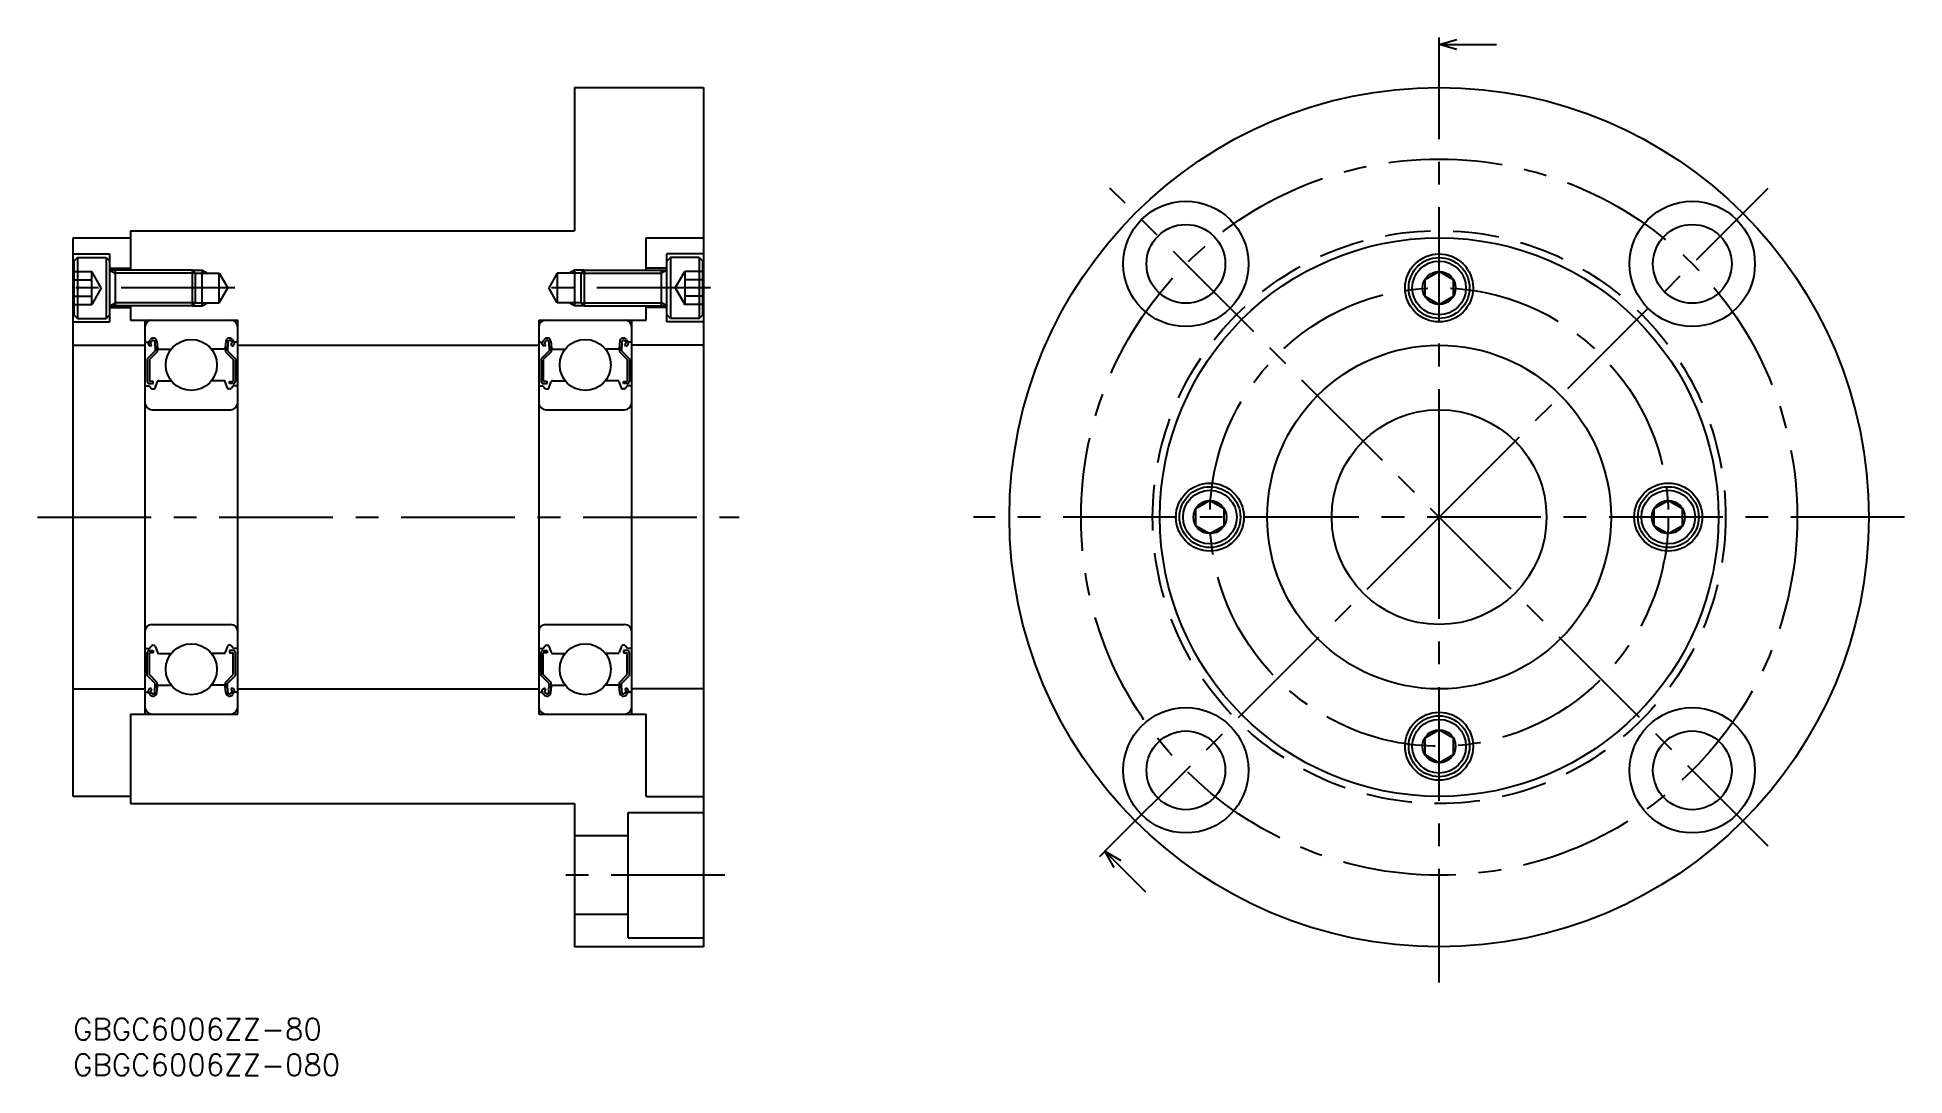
# Model space of a CAD drawing. Extents: x -5 to 256, y -8 to 137.
import ezdxf

# ---------------------------------------------------------------- set-up
doc = ezdxf.new("R2010")
doc.units = 0
doc.header["$LTSCALE"] = 0.5
doc.linetypes.add('CENTER', pattern=[50.8, 31.75, -6.35, 6.35, -6.35])
doc.linetypes.add('DASHED', pattern=[19.05, 12.7, -6.35])
doc.layers.get('0').update_dxf_attribs({"linetype": 'CONTINUOUS'})
for name, color, linetype in [('MSM_CENTER', 1, 'CENTER'), ('MSM_CONTINUOUS', 7, 'CONTINUOUS'), ('MSM_DASHED', 4, 'DASHED'), ('MSM_NARROW', 5, 'CONTINUOUS'), ('MSM_PART_NUMBER', 7, 'CONTINUOUS')]:
    doc.layers.add(name, color=color, linetype=linetype)
doc.styles.get("Standard").update_dxf_attribs({"font": 'txt.shx', "height": 3, "bigfont": 'bigfont.shx'})

# ---------------------------------------------------------------- blocks, each defined once
blk = doc.blocks.new('*U6')
at = {"layer": 'MSM_PART_NUMBER'}
blk.add_text('GBGC6006ZZ-80', height=3, dxfattribs=at).set_placement((0, -3))
blk = doc.blocks.new('*U7')
at = {"layer": 'MSM_PART_NUMBER'}
blk.add_text('GBGC6006ZZ-080', height=3, dxfattribs=at).set_placement((0, -8))
blk = doc.blocks.new('_OPEN30')
at = {"color": 0, "linetype": 'BYBLOCK'}
for p, q in [((-1, 0.27), (0, 0)), ((0, 0), (-1, -0.27)), ((0, 0), (-1, 0))]:
    blk.add_line(p, q, dxfattribs=at)
blk = doc.blocks.new('*U4')
at = {"color": 7, "linetype": 'CONTINUOUS'}
blk.add_lwpolyline([(595.34, 147.9), (600.84, 147.9)], dxfattribs=at)
at = {"color": 7, "linetype": 'CONTINUOUS', "xscale": 2.5, "yscale": 2.5, "zscale": 2.5, "rotation": 180}
blk.add_blockref('_OPEN30', (592.84, 147.9), dxfattribs=at)
blk = doc.blocks.new('*U3')
at = {"color": 7, "linetype": 'CONTINUOUS'}
blk.add_lwpolyline([(595.34, 94.1), (600.84, 94.1)], dxfattribs=at)
at = {"color": 7, "linetype": 'CONTINUOUS', "xscale": 2.5, "yscale": 2.5, "zscale": 2.5, "rotation": 180}
blk.add_blockref('_OPEN30', (592.84, 94.1), dxfattribs=at)

msp = doc.modelspace()

# ---------------------------------------------------------------- linework, layer by layer
at = {"layer": 'MSM_CENTER'}
for p, q in [((190.72, 72), (190.72, 135)), ((236.68, 24.04), (144.76, 115.96)), ((190.72, 70), (236.68, 115.96)), ((22.59, 102), (-1, 102)), ((89, 102), (65.41, 102)), ((-5, 70), (93, 70)), ((255.72, 70), (125.72, 70)), ((144.76, 24.04), (189.31, 68.59)), ((190.72, 5), (190.72, 70)), ((91, 20), (67, 20))]:
    msp.add_line(p, q, dxfattribs=at)
for radius in [50, 32]:
    msp.add_circle((190.72, 70), radius, dxfattribs=at)
at = {"layer": 'MSM_CONTINUOUS'}
for p, q in [((190.72, 135), (190.72, 137)), ((70, 130), (70, 110)), ((70, 130), (88, 130)), ((88, 130), (88, 10)), ((8, 110), (70, 110)), ((8, 110), (8, 104.5)), ((0, 31), (0, 109)), ((0, 109), (8, 109)), ((80, 109), (88, 109)), ((80, 104.5), (80, 109)), ((0, 106.75), (5.1, 106.75)), ((0.6, 106.25), (0.1, 105.75)), ((0.1, 105.75), (0.1, 98.25)), ((0.6, 106.25), (4.6, 106.25)), ((0.6, 106.25), (0.6, 97.75)), ((4.6, 106.25), (5.1, 105.75)), ((4.6, 106.25), (4.6, 97.75)), ((5.1, 97.25), (5.1, 106.75)), ((5.1, 104.75), (8, 104.75)), ((16.67, 104.5), (5.1, 104.5)), ((5.85, 104.5), (5.85, 99.5)), ((16.67, 99.5), (16.67, 104.5)), ((17.1, 104.07), (16.67, 104.5)), ((18, 99.5), (18, 104.5)), ((70, 104.5), (70, 99.5)), ((71.33, 104.5), (70.9, 104.07)), ((71.33, 104.5), (71.33, 99.5)), ((71.33, 104.5), (82.9, 104.5)), ((82.9, 104.75), (80, 104.75)), ((82.15, 99.5), (82.15, 104.5)), ((88, 106.75), (82.9, 106.75)), ((82.9, 97.25), (82.9, 106.75)), ((83.4, 106.25), (82.9, 105.75)), ((87.4, 106.25), (83.4, 106.25)), ((83.4, 106.25), (83.4, 97.75)), ((87.4, 106.25), (87.9, 105.75)), ((87.4, 106.25), (87.4, 97.75)), ((87.9, 98.25), (87.9, 105.75)), ((190.72, 104.31), (188.72, 103.15)), ((192.72, 103.15), (190.72, 104.31)), ((17.1, 104.07), (20.4, 104.07)), ((17.1, 99.93), (17.1, 104.07)), ((20.4, 99.93), (20.4, 104.07)), ((20.4, 104.07), (21.59, 102)), ((20.4, 99.93), (21.59, 102)), ((67.6, 104.07), (66.41, 102)), ((67.6, 99.93), (66.41, 102)), ((70.9, 104.07), (67.6, 104.07)), ((67.6, 104.07), (67.6, 99.93)), ((70.9, 104.07), (70.9, 99.93)), ((188.72, 103.15), (188.72, 100.85)), ((192.72, 100.85), (192.72, 103.15)), ((16.67, 99.5), (5.1, 99.5)), ((5.1, 99.25), (8, 99.25)), ((8, 99.5), (8, 97.5)), ((16.67, 99.5), (17.1, 99.93)), ((17.1, 99.93), (20.4, 99.93)), ((70.9, 99.93), (67.6, 99.93)), ((70.9, 99.93), (71.33, 99.5)), ((71.33, 99.5), (82.9, 99.5)), ((80, 97.5), (80, 99.5)), ((82.9, 99.25), (80, 99.25)), ((188.72, 100.85), (190.72, 99.69)), ((190.72, 99.69), (192.72, 100.85)), ((0, 97.25), (5.1, 97.25)), ((0.6, 97.75), (0.1, 98.25)), ((0.6, 97.75), (4.6, 97.75)), ((4.6, 97.75), (5.1, 98.25)), ((8, 97.5), (23, 97.5)), ((10, 97.5), (10, 42.5)), ((23, 42.5), (23, 97.5)), ((65, 97.5), (65, 42.5)), ((65, 97.5), (80, 97.5)), ((78, 42.5), (78, 97.5)), ((83.4, 97.75), (82.9, 98.25)), ((88, 97.25), (82.9, 97.25)), ((87.4, 97.75), (83.4, 97.75)), ((87.4, 97.75), (87.9, 98.25)), ((0, 94), (10, 94)), ((10.2, 94.45), (10.5, 94.45)), ((10.5, 94.45), (10.73, 94.78)), ((10.82, 93.86), (10.57, 94.03)), ((10.75, 94.28), (10.98, 94.61)), ((10.99, 94.1), (10.75, 94.28)), ((10.82, 93.86), (10.99, 94.1)), ((11.4, 94.48), (11.44, 93.22)), ((11.69, 94.52), (11.77, 93.63)), ((11.74, 93.97), (11.74, 93.1)), ((21.31, 94.52), (21.23, 93.63)), ((21.26, 93.97), (21.26, 93.1)), ((21.6, 94.48), (21.56, 93.22)), ((22.01, 94.1), (22.25, 94.28)), ((22.18, 93.86), (22.01, 94.1)), ((22.25, 94.28), (22.02, 94.61)), ((22.18, 93.86), (22.43, 94.03)), ((22.5, 94.45), (22.27, 94.78)), ((22.8, 94.45), (22.5, 94.45)), ((23, 94), (65, 94)), ((65.2, 94.45), (65.5, 94.45)), ((65.5, 94.45), (65.73, 94.78)), ((65.82, 93.86), (65.57, 94.03)), ((65.75, 94.28), (65.98, 94.61)), ((65.99, 94.1), (65.75, 94.28)), ((65.82, 93.86), (65.99, 94.1)), ((66.4, 94.48), (66.44, 93.22)), ((66.69, 94.52), (66.77, 93.63)), ((66.74, 93.97), (66.74, 93.1)), ((76.31, 94.52), (76.23, 93.63)), ((76.26, 93.97), (76.26, 93.1)), ((76.6, 94.48), (76.56, 93.22)), ((77.01, 94.1), (77.25, 94.28)), ((77.18, 93.86), (77.01, 94.1)), ((77.25, 94.28), (77.02, 94.61)), ((77.18, 93.86), (77.43, 94.03)), ((77.5, 94.45), (77.27, 94.78)), ((77.8, 94.45), (77.5, 94.45)), ((88, 94), (78, 94)), ((11.44, 93.22), (10.34, 92.12)), ((10.34, 92.12), (10.34, 88.95)), ((11.74, 93.1), (10.64, 92)), ((10.64, 92), (10.64, 88.95)), ((11.97, 93.45), (13.69, 93.45)), ((21.03, 93.45), (19.31, 93.45)), ((21.26, 93.1), (22.36, 92)), ((21.56, 93.22), (22.66, 92.12)), ((22.36, 92), (22.36, 88.95)), ((22.66, 92.12), (22.66, 88.95)), ((66.44, 93.22), (65.34, 92.12)), ((65.34, 92.12), (65.34, 88.95)), ((66.74, 93.1), (65.64, 92)), ((65.64, 92), (65.64, 88.95)), ((66.97, 93.45), (68.69, 93.45)), ((76.03, 93.45), (74.31, 93.45)), ((76.26, 93.1), (77.36, 92)), ((76.56, 93.22), (77.66, 92.12)), ((77.36, 92), (77.36, 88.95)), ((77.66, 92.12), (77.66, 88.95)), ((11.16, 88.95), (10.64, 88.95)), ((10.64, 88.65), (11.16, 88.65)), ((11.16, 88.65), (11.16, 88.95)), ((11.43, 88.03), (11.76, 88.92)), ((11.95, 89.05), (13.69, 89.05)), ((21.05, 89.05), (19.31, 89.05)), ((21.57, 88.03), (21.24, 88.92)), ((21.84, 88.65), (21.84, 88.95)), ((21.84, 88.95), (22.36, 88.95)), ((22.36, 88.65), (21.84, 88.65)), ((66.16, 88.95), (65.64, 88.95)), ((65.64, 88.65), (66.16, 88.65)), ((66.16, 88.65), (66.16, 88.95)), ((66.43, 88.03), (66.76, 88.92)), ((66.95, 89.05), (68.69, 89.05)), ((76.05, 89.05), (74.31, 89.05)), ((76.57, 88.03), (76.24, 88.92)), ((76.84, 88.65), (76.84, 88.95)), ((76.84, 88.95), (77.36, 88.95)), ((77.36, 88.65), (76.84, 88.65)), ((10.2, 88.35), (10.6, 88.35)), ((10.6, 88.35), (10.92, 87.97)), ((11.07, 87.9), (11.25, 87.9)), ((21.93, 87.9), (21.75, 87.9)), ((22.4, 88.35), (22.08, 87.97)), ((22.8, 88.35), (22.4, 88.35)), ((65.2, 88.35), (65.6, 88.35)), ((65.6, 88.35), (65.92, 87.97)), ((66.07, 87.9), (66.25, 87.9)), ((76.93, 87.9), (76.75, 87.9)), ((77.4, 88.35), (77.08, 87.97)), ((77.8, 88.35), (77.4, 88.35)), ((11, 85), (22, 85)), ((66, 85), (77, 85)), ((158.72, 72.31), (156.72, 71.15)), ((156.72, 71.15), (156.72, 68.85)), ((160.72, 71.15), (158.72, 72.31)), ((160.72, 68.85), (160.72, 71.15)), ((190.72, 70), (190.72, 72)), ((222.72, 72.31), (220.72, 71.15)), ((220.72, 71.15), (220.72, 68.85)), ((224.72, 71.15), (222.72, 72.31)), ((224.72, 68.85), (224.72, 71.15)), ((156.72, 68.85), (158.72, 67.69)), ((158.72, 67.69), (160.72, 68.85)), ((189.31, 68.59), (190.72, 70)), ((220.72, 68.85), (222.72, 67.69)), ((222.72, 67.69), (224.72, 68.85)), ((11, 55), (22, 55)), ((66, 55), (77, 55)), ((10.2, 51.65), (10.6, 51.65)), ((10.34, 47.88), (10.34, 51.05)), ((10.6, 51.65), (10.92, 52.03)), ((10.64, 51.35), (11.16, 51.35)), ((11.16, 51.05), (10.64, 51.05)), ((10.64, 48), (10.64, 51.05)), ((11.07, 52.1), (11.25, 52.1)), ((11.16, 51.35), (11.16, 51.05)), ((11.43, 51.97), (11.76, 51.08)), ((11.95, 50.95), (13.69, 50.95)), ((21.05, 50.95), (19.31, 50.95)), ((21.57, 51.97), (21.24, 51.08)), ((21.93, 52.1), (21.75, 52.1)), ((21.84, 51.35), (21.84, 51.05)), ((22.36, 51.35), (21.84, 51.35)), ((21.84, 51.05), (22.36, 51.05)), ((22.4, 51.65), (22.08, 52.03)), ((22.36, 48), (22.36, 51.05)), ((22.8, 51.65), (22.4, 51.65)), ((22.66, 47.88), (22.66, 51.05)), ((65.2, 51.65), (65.6, 51.65)), ((65.34, 47.88), (65.34, 51.05)), ((65.6, 51.65), (65.92, 52.03)), ((65.64, 51.35), (66.16, 51.35)), ((66.16, 51.05), (65.64, 51.05)), ((65.64, 48), (65.64, 51.05)), ((66.07, 52.1), (66.25, 52.1)), ((66.16, 51.35), (66.16, 51.05)), ((66.43, 51.97), (66.76, 51.08)), ((66.95, 50.95), (68.69, 50.95)), ((76.05, 50.95), (74.31, 50.95)), ((76.57, 51.97), (76.24, 51.08)), ((76.93, 52.1), (76.75, 52.1)), ((76.84, 51.35), (76.84, 51.05)), ((77.36, 51.35), (76.84, 51.35)), ((76.84, 51.05), (77.36, 51.05)), ((77.4, 51.65), (77.08, 52.03)), ((77.36, 48), (77.36, 51.05)), ((77.8, 51.65), (77.4, 51.65)), ((77.66, 47.88), (77.66, 51.05)), ((11.44, 46.78), (10.34, 47.88)), ((11.74, 46.9), (10.64, 48)), ((21.26, 46.9), (22.36, 48)), ((21.56, 46.78), (22.66, 47.88)), ((66.44, 46.78), (65.34, 47.88)), ((66.74, 46.9), (65.64, 48)), ((76.26, 46.9), (77.36, 48)), ((76.56, 46.78), (77.66, 47.88)), ((0, 46), (10, 46)), ((10.2, 45.55), (10.5, 45.55)), ((10.5, 45.55), (10.73, 45.22)), ((10.82, 46.14), (10.57, 45.97)), ((10.99, 45.9), (10.75, 45.72)), ((10.75, 45.72), (10.98, 45.39)), ((10.82, 46.14), (10.99, 45.9)), ((11.4, 45.52), (11.44, 46.78)), ((11.69, 45.48), (11.77, 46.37)), ((11.74, 46.03), (11.74, 46.9)), ((11.97, 46.55), (13.69, 46.55)), ((21.03, 46.55), (19.31, 46.55)), ((21.31, 45.48), (21.23, 46.37)), ((21.26, 46.03), (21.26, 46.9)), ((21.6, 45.52), (21.56, 46.78)), ((22.18, 46.14), (22.01, 45.9)), ((22.01, 45.9), (22.25, 45.72)), ((22.25, 45.72), (22.02, 45.39)), ((22.18, 46.14), (22.43, 45.97)), ((22.5, 45.55), (22.27, 45.22)), ((22.8, 45.55), (22.5, 45.55)), ((23, 46), (65, 46)), ((65.2, 45.55), (65.5, 45.55)), ((65.5, 45.55), (65.73, 45.22)), ((65.82, 46.14), (65.57, 45.97)), ((65.99, 45.9), (65.75, 45.72)), ((65.75, 45.72), (65.98, 45.39)), ((65.82, 46.14), (65.99, 45.9)), ((66.4, 45.52), (66.44, 46.78)), ((66.69, 45.48), (66.77, 46.37)), ((66.74, 46.03), (66.74, 46.9)), ((66.97, 46.55), (68.69, 46.55)), ((76.03, 46.55), (74.31, 46.55)), ((76.31, 45.48), (76.23, 46.37)), ((76.26, 46.03), (76.26, 46.9)), ((76.6, 45.52), (76.56, 46.78)), ((77.18, 46.14), (77.01, 45.9)), ((77.01, 45.9), (77.25, 45.72)), ((77.25, 45.72), (77.02, 45.39)), ((77.18, 46.14), (77.43, 45.97)), ((77.5, 45.55), (77.27, 45.22)), ((77.8, 45.55), (77.5, 45.55)), ((88, 46), (78, 46)), ((8, 42.5), (8, 30)), ((8, 42.5), (23, 42.5)), ((65, 42.5), (80, 42.5)), ((80, 31), (80, 42.5)), ((190.72, 40.31), (188.72, 39.15)), ((188.72, 39.15), (188.72, 36.85)), ((192.72, 39.15), (190.72, 40.31)), ((192.72, 36.85), (192.72, 39.15)), ((188.72, 36.85), (190.72, 35.69)), ((190.72, 35.69), (192.72, 36.85)), ((8, 31), (0, 31)), ((8, 30), (70, 30)), ((70, 30), (70, 10)), ((77.5, 28.75), (88, 28.75)), ((77.5, 11.25), (77.5, 28.75)), ((80, 31), (88, 31)), ((77.5, 25.5), (70, 25.5)), ((143.34, 22.62), (144.76, 24.04)), ((77.5, 14.5), (70, 14.5)), ((77.5, 11.25), (88, 11.25)), ((88, 10), (70, 10))]:
    msp.add_line(p, q, dxfattribs=at)
for centre, radius in [((190.72, 70), 60), ((155.36, 105.36), 8.75), ((226.07, 105.36), 8.75), ((155.36, 105.36), 5.5), ((226.07, 105.36), 5.5), ((190.72, 70), 39), ((190.72, 102), 4.75), ((190.72, 102), 4.25), ((190.72, 102), 3.75), ((190.72, 102), 2.31), ((16.5, 91.25), 3.57), ((71.5, 91.25), 3.57), ((190.72, 70), 24), ((190.72, 70), 15), ((158.72, 70), 4.75), ((158.72, 70), 4.25), ((158.72, 70), 3.75), ((222.72, 70), 4.75), ((222.72, 70), 4.25), ((222.72, 70), 3.75), ((158.72, 70), 2.31), ((222.72, 70), 2.31), ((16.5, 48.75), 3.57), ((71.5, 48.75), 3.57), ((155.36, 34.64), 8.75), ((190.72, 38), 4.75), ((190.72, 38), 4.25), ((190.72, 38), 3.75), ((226.07, 34.64), 8.75), ((155.36, 34.64), 5.5), ((190.72, 38), 2.31), ((226.07, 34.64), 5.5)]:
    msp.add_circle(centre, radius, dxfattribs=at)
for centre, radius, start, end in [((11, 96.5), 1, 90, 180), ((22, 96.5), 1, 0, 90), ((66, 96.5), 1, 90, 180), ((77, 96.5), 1, 0, 90), ((10.2, 94.65), 0.2, 180, 270), ((10.75, 94.28), 0.3, 144.9356, 235.0377), ((11.17, 94.48), 0.53, 5.0651, 144.9356), ((11.17, 94.47), 0.23, 2.1311, 144.9356), ((21.83, 94.48), 0.53, 35.0644, 174.9349), ((21.83, 94.47), 0.23, 35.0644, 177.8689), ((22.25, 94.28), 0.3, 304.9623, 35.0644), ((22.8, 94.65), 0.2, 270, 0), ((65.2, 94.65), 0.2, 180, 270), ((65.75, 94.28), 0.3, 144.9356, 235.0377), ((66.17, 94.48), 0.53, 5.0651, 144.9356), ((66.17, 94.47), 0.23, 2.1311, 144.9356), ((76.83, 94.48), 0.53, 35.0644, 174.9349), ((76.83, 94.47), 0.23, 35.0644, 177.8689), ((77.25, 94.28), 0.3, 304.9623, 35.0644), ((77.8, 94.65), 0.2, 270, 0), ((11.97, 93.65), 0.2, 185.0651, 270), ((21.03, 93.65), 0.2, 270, 354.9349), ((66.97, 93.65), 0.2, 185.0651, 270), ((76.03, 93.65), 0.2, 270, 354.9349), ((10.64, 88.95), 0.3, 180, 270), ((11.95, 88.85), 0.2, 90, 159.9703), ((21.05, 88.85), 0.2, 20.0297, 90), ((22.36, 88.95), 0.3, 270, 0), ((65.64, 88.95), 0.3, 180, 270), ((66.95, 88.85), 0.2, 90, 159.9703), ((76.05, 88.85), 0.2, 20.0297, 90), ((77.36, 88.95), 0.3, 270, 0), ((10.2, 88.15), 0.2, 90, 180), ((11.07, 88.1), 0.2, 219.9991, 270), ((11.25, 88.1), 0.2, 270, 339.9703), ((21.75, 88.1), 0.2, 200.0297, 270), ((21.93, 88.1), 0.2, 270, 320.0009), ((22.8, 88.15), 0.2, 0, 90), ((65.2, 88.15), 0.2, 90, 180), ((66.07, 88.1), 0.2, 219.9991, 270), ((66.25, 88.1), 0.2, 270, 339.9703), ((76.75, 88.1), 0.2, 200.0297, 270), ((76.93, 88.1), 0.2, 270, 320.0009), ((77.8, 88.15), 0.2, 0, 90), ((11, 86), 1, 180, 270), ((22, 86), 1, 270, 0), ((66, 86), 1, 180, 270), ((77, 86), 1, 270, 0), ((11, 54), 1, 90, 180), ((22, 54), 1, 0, 90), ((66, 54), 1, 90, 180), ((77, 54), 1, 0, 90), ((10.2, 51.85), 0.2, 180, 270), ((10.64, 51.05), 0.3, 90, 180), ((11.07, 51.9), 0.2, 90, 140.0009), ((11.25, 51.9), 0.2, 20.0297, 90), ((11.95, 51.15), 0.2, 200.0297, 270), ((21.05, 51.15), 0.2, 270, 339.9703), ((21.75, 51.9), 0.2, 90, 159.9703), ((21.93, 51.9), 0.2, 39.9991, 90), ((22.36, 51.05), 0.3, 0, 90), ((22.8, 51.85), 0.2, 270, 0), ((65.2, 51.85), 0.2, 180, 270), ((65.64, 51.05), 0.3, 90, 180), ((66.07, 51.9), 0.2, 90, 140.0009), ((66.25, 51.9), 0.2, 20.0297, 90), ((66.95, 51.15), 0.2, 200.0297, 270), ((76.05, 51.15), 0.2, 270, 339.9703), ((76.75, 51.9), 0.2, 90, 159.9703), ((76.93, 51.9), 0.2, 39.9991, 90), ((77.36, 51.05), 0.3, 0, 90), ((77.8, 51.85), 0.2, 270, 0), ((10.2, 45.35), 0.2, 90, 180), ((10.75, 45.72), 0.3, 124.9623, 215.0644), ((11.17, 45.52), 0.53, 215.0644, 354.9349), ((11.17, 45.53), 0.23, 215.0644, 357.8689), ((11.97, 46.35), 0.2, 90, 174.9349), ((21.03, 46.35), 0.2, 5.0651, 90), ((21.83, 45.52), 0.53, 185.0651, 324.9356), ((21.83, 45.53), 0.23, 182.1311, 324.9356), ((22.25, 45.72), 0.3, 324.9356, 55.0377), ((22.8, 45.35), 0.2, 0, 90), ((65.2, 45.35), 0.2, 90, 180), ((65.75, 45.72), 0.3, 124.9623, 215.0644), ((66.17, 45.52), 0.53, 215.0644, 354.9349), ((66.17, 45.53), 0.23, 215.0644, 357.8689), ((66.97, 46.35), 0.2, 90, 174.9349), ((76.03, 46.35), 0.2, 5.0651, 90), ((76.83, 45.52), 0.53, 185.0651, 324.9356), ((76.83, 45.53), 0.23, 182.1311, 324.9356), ((77.25, 45.72), 0.3, 324.9356, 55.0377), ((77.8, 45.35), 0.2, 0, 90), ((11, 43.5), 1, 180, 270), ((22, 43.5), 1, 270, 0), ((66, 43.5), 1, 180, 270), ((77, 43.5), 1, 270, 0)]:
    msp.add_arc(centre, radius, start, end, dxfattribs=at)
at = {"layer": 'MSM_DASHED'}
for p, q in [((0.1, 104.31), (2.6, 104.31)), ((3.93, 102), (2.6, 104.31)), ((2.6, 99.69), (2.6, 104.31)), ((84.07, 102), (85.4, 104.31)), ((87.9, 104.31), (85.4, 104.31)), ((85.4, 104.31), (85.4, 99.69)), ((0.1, 103.15), (2.6, 103.15)), ((3.93, 102), (2.6, 99.69)), ((84.07, 102), (85.4, 99.69)), ((87.9, 103.15), (85.4, 103.15)), ((0.1, 100.85), (2.6, 100.85)), ((0.1, 99.69), (2.6, 99.69)), ((87.9, 100.85), (85.4, 100.85)), ((87.9, 99.69), (85.4, 99.69))]:
    msp.add_line(p, q, dxfattribs=at)
msp.add_circle((190.72, 70), 40, dxfattribs=at)
at = {"layer": 'MSM_NARROW'}
for p, q in [((5.1, 104.5), (5.85, 104.07)), ((16.67, 104.5), (18, 104.5)), ((18, 104.5), (18.75, 104.07)), ((70, 104.5), (69.25, 104.07)), ((71.33, 104.5), (70, 104.5)), ((82.9, 104.5), (82.15, 104.07)), ((17.1, 104.07), (5.85, 104.07)), ((70.9, 104.07), (82.15, 104.07)), ((5.1, 99.5), (5.85, 99.93)), ((17.1, 99.93), (5.85, 99.93)), ((16.67, 99.5), (18, 99.5)), ((18, 99.5), (18.75, 99.93)), ((70, 99.5), (69.25, 99.93)), ((71.33, 99.5), (70, 99.5)), ((70.9, 99.93), (82.15, 99.93)), ((82.9, 99.5), (82.15, 99.93))]:
    msp.add_line(p, q, dxfattribs=at)

# ---------------------------------------------------------------- block references
at = {"layer": 'MSM_CONTINUOUS'}
for name, p in [('*U4', (-402.13, -11.9)), ('*U6', (0, 0)), ('*U7', (0, 0))]:
    msp.add_blockref(name, p, dxfattribs=at)
at = {"layer": 'MSM_CONTINUOUS', "rotation": 315}
msp.add_blockref('*U3', (-341.69, 376), dxfattribs=at)

doc.saveas('drawing.dxf')
